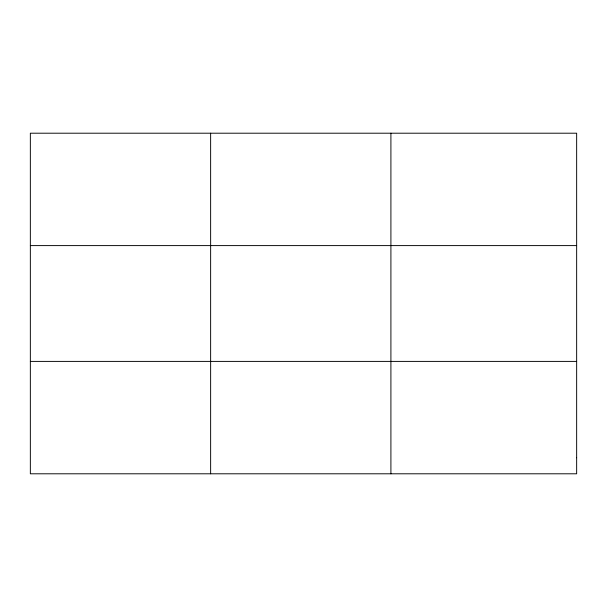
<?xml version="1.0" encoding="UTF-8"?>
<svg xmlns="http://www.w3.org/2000/svg" width="607" height="607" viewBox="0 0 607 607"><rect width="100%" height="100%" fill="white"/><g stroke="black" fill="none" stroke-linecap="round" stroke-linejoin="round"><path stroke-width="0.91" d="M210.629 473.794L210.629 133.206M390.908 473.794L390.908 133.206M30.35 245.6L576.65 245.6M30.35 361.4L576.65 361.4M576.65 457.731L576.65 473.794L30.35 473.794L30.35 133.206L576.65 133.206L576.65 457.731"/></g></svg>
